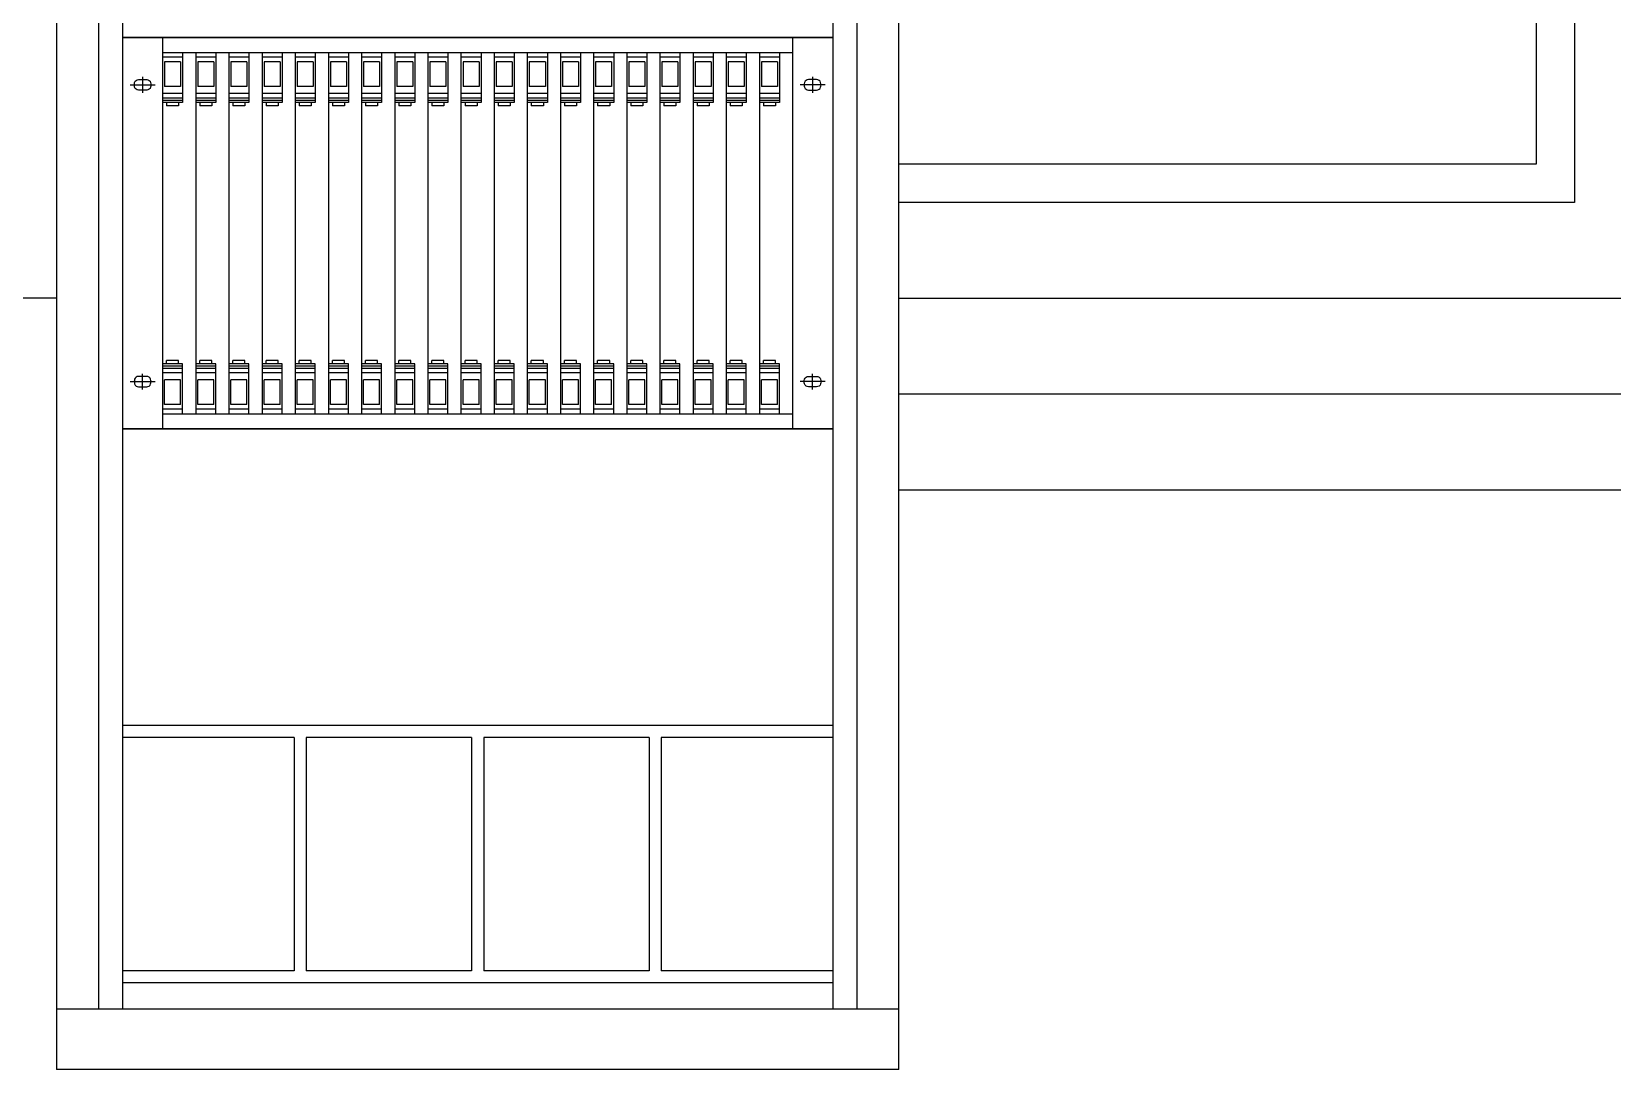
# Model space of a CAD drawing. Header units: millimetres. Extents: x 4 to 3929, y -454 to 587.
# Drawn here: x 1726.8 to 1809.3, y -336.1 to -281.9 of the extents above; entities that cross this region are included whole.
import ezdxf

# ---------------------------------------------------------------- set-up
doc = ezdxf.new("R2010")
doc.units = ezdxf.units.MM
doc.header["$LTSCALE"] = 10
doc.layers.add('CZ-LIN1', color=7, linetype='Continuous')
doc.layers.add('CZ-SYMB', color=2, linetype='Continuous')

msp = doc.modelspace()

# ---------------------------------------------------------------- linework, layer by layer
at = {"layer": 'CZ-LIN1'}
msp.add_line((1728.139, -295.819), (1711.505, -295.819), dxfattribs=at)
at = {"layer": 'CZ-LIN1', "flags": 128}
for points in [[(1807.359, -123.636), (1807.359, -290.819), (1772.111, -290.819)], [(1805.359, -123.636), (1805.359, -288.819), (1772.111, -288.819)], [(1772.111, -295.819), (1876.551, -295.819)], [(1772.111, -300.819), (1876.551, -300.819)], [(1772.111, -305.819), (1876.551, -305.819)]]:
    msp.add_lwpolyline(points, dxfattribs=at)
at = {"layer": 'CZ-SYMB'}
for p, q in [((1728.139, -222.997), (1728.139, -336.07)), ((1728.139, -222.997), (1728.139, -336.07)), ((1772.111, -336.07), (1772.111, -222.997)), ((1772.111, -336.07), (1772.111, -222.997)), ((1730.337, -227.708), (1730.337, -332.929)), ((1730.337, -227.708), (1730.337, -332.929)), ((1731.594, -227.708), (1731.594, -332.929)), ((1731.594, -227.708), (1731.594, -332.929)), ((1768.656, -227.708), (1768.656, -332.929)), ((1768.656, -227.708), (1768.656, -332.929)), ((1769.913, -227.708), (1769.913, -332.929)), ((1769.913, -227.708), (1769.913, -332.929)), ((1768.654, -282.222), (1731.592, -282.222)), ((1731.592, -282.222), (1768.654, -282.222)), ((1733.683, -282.222), (1733.683, -302.638)), ((1766.56, -282.222), (1766.56, -302.638)), ((1766.56, -283.007), (1733.681, -283.007)), ((1734.727, -283.247), (1733.681, -283.247)), ((1734.622, -283.486), (1733.786, -283.486)), ((1733.786, -283.486), (1733.786, -284.777)), ((1734.622, -283.486), (1734.622, -284.777)), ((1734.727, -283.007), (1734.727, -285.616)), ((1735.411, -283.007), (1735.411, -301.852)), ((1736.457, -283.247), (1735.412, -283.247)), ((1736.353, -283.486), (1735.516, -283.486)), ((1735.516, -283.486), (1735.516, -284.777)), ((1736.353, -283.486), (1736.353, -284.777)), ((1736.457, -283.007), (1736.457, -285.616)), ((1737.142, -283.007), (1737.142, -301.852)), ((1738.188, -283.247), (1737.142, -283.247)), ((1738.083, -283.486), (1737.247, -283.486)), ((1737.247, -283.486), (1737.247, -284.777)), ((1738.083, -283.486), (1738.083, -284.777)), ((1738.188, -283.007), (1738.188, -285.616)), ((1738.872, -283.007), (1738.872, -301.852)), ((1739.918, -283.247), (1738.872, -283.247)), ((1739.813, -283.486), (1738.977, -283.486)), ((1738.977, -283.486), (1738.977, -284.777)), ((1739.813, -283.486), (1739.813, -284.777)), ((1739.918, -283.007), (1739.918, -285.616)), ((1740.603, -283.007), (1740.603, -301.852)), ((1741.648, -283.247), (1740.603, -283.247)), ((1741.544, -283.486), (1740.707, -283.486)), ((1740.707, -283.486), (1740.707, -284.777)), ((1741.544, -283.486), (1741.544, -284.777)), ((1741.648, -283.007), (1741.648, -285.616)), ((1742.333, -283.007), (1742.333, -301.852)), ((1743.379, -283.247), (1742.333, -283.247)), ((1743.274, -283.486), (1742.438, -283.486)), ((1742.438, -283.486), (1742.438, -284.777)), ((1743.274, -283.486), (1743.274, -284.777)), ((1743.379, -283.007), (1743.379, -285.616)), ((1744.064, -283.007), (1744.064, -301.852)), ((1745.109, -283.247), (1744.064, -283.247)), ((1745.005, -283.486), (1744.168, -283.486)), ((1744.168, -283.486), (1744.168, -284.777)), ((1745.005, -283.486), (1745.005, -284.777)), ((1745.109, -283.007), (1745.109, -285.616)), ((1745.794, -283.007), (1745.794, -301.852)), ((1746.84, -283.247), (1745.794, -283.247)), ((1746.735, -283.486), (1745.899, -283.486)), ((1745.899, -283.486), (1745.899, -284.777)), ((1746.735, -283.486), (1746.735, -284.777)), ((1746.84, -283.007), (1746.84, -285.616)), ((1747.525, -283.007), (1747.525, -301.852)), ((1748.57, -283.247), (1747.525, -283.247)), ((1748.466, -283.486), (1747.629, -283.486)), ((1747.629, -283.486), (1747.629, -284.777)), ((1748.466, -283.486), (1748.466, -284.777)), ((1748.57, -283.007), (1748.57, -285.616)), ((1749.255, -283.007), (1749.255, -301.852)), ((1750.301, -283.247), (1749.255, -283.247)), ((1750.196, -283.486), (1749.36, -283.486)), ((1749.36, -283.486), (1749.36, -284.777)), ((1750.196, -283.486), (1750.196, -284.777)), ((1750.301, -283.007), (1750.301, -285.616)), ((1750.986, -283.007), (1750.986, -301.852)), ((1752.031, -283.247), (1750.986, -283.247)), ((1751.927, -283.486), (1751.09, -283.486)), ((1751.09, -283.486), (1751.09, -284.777)), ((1751.927, -283.486), (1751.927, -284.777)), ((1752.031, -283.007), (1752.031, -285.616)), ((1752.716, -283.007), (1752.716, -301.852)), ((1753.762, -283.247), (1752.716, -283.247)), ((1753.657, -283.486), (1752.821, -283.486)), ((1752.821, -283.486), (1752.821, -284.777)), ((1753.657, -283.486), (1753.657, -284.777)), ((1753.762, -283.007), (1753.762, -285.616)), ((1754.447, -283.007), (1754.447, -301.852)), ((1755.492, -283.247), (1754.447, -283.247)), ((1755.388, -283.486), (1754.551, -283.486)), ((1754.551, -283.486), (1754.551, -284.777)), ((1755.388, -283.486), (1755.388, -284.777)), ((1755.492, -283.007), (1755.492, -285.616)), ((1756.177, -283.007), (1756.177, -301.852)), ((1757.223, -283.247), (1756.177, -283.247)), ((1757.118, -283.486), (1756.282, -283.486)), ((1756.282, -283.486), (1756.282, -284.777)), ((1757.118, -283.486), (1757.118, -284.777)), ((1757.223, -283.007), (1757.223, -285.616)), ((1757.908, -283.007), (1757.908, -301.852)), ((1758.953, -283.247), (1757.908, -283.247)), ((1758.849, -283.486), (1758.012, -283.486)), ((1758.012, -283.486), (1758.012, -284.777)), ((1758.849, -283.486), (1758.849, -284.777)), ((1758.953, -283.007), (1758.953, -285.616)), ((1759.638, -283.007), (1759.638, -301.852)), ((1760.684, -283.247), (1759.638, -283.247)), ((1760.579, -283.486), (1759.743, -283.486)), ((1759.743, -283.486), (1759.743, -284.777)), ((1760.579, -283.486), (1760.579, -284.777)), ((1760.684, -283.007), (1760.684, -285.616)), ((1761.369, -283.007), (1761.369, -301.852)), ((1762.414, -283.247), (1761.369, -283.247)), ((1762.31, -283.486), (1761.473, -283.486)), ((1761.473, -283.486), (1761.473, -284.777)), ((1762.31, -283.486), (1762.31, -284.777)), ((1762.414, -283.007), (1762.414, -285.616)), ((1763.099, -283.007), (1763.099, -301.852)), ((1764.145, -283.247), (1763.099, -283.247)), ((1764.04, -283.486), (1763.204, -283.486)), ((1763.204, -283.486), (1763.204, -284.777)), ((1764.04, -283.486), (1764.04, -284.777)), ((1764.145, -283.007), (1764.145, -285.616)), ((1764.829, -283.007), (1764.829, -301.852)), ((1765.875, -283.247), (1764.83, -283.247)), ((1765.771, -283.486), (1764.934, -283.486)), ((1764.934, -283.486), (1764.934, -284.777)), ((1765.771, -283.486), (1765.771, -284.777)), ((1765.875, -283.007), (1765.875, -285.616)), ((1732.641, -284.276), (1732.641, -285.098)), ((1767.606, -284.276), (1767.606, -285.098)), ((1731.983, -284.687), (1733.298, -284.687)), ((1734.727, -285.137), (1733.681, -285.137)), ((1734.727, -285.376), (1733.681, -285.376)), ((1734.622, -284.777), (1733.786, -284.777)), ((1736.457, -285.137), (1735.412, -285.137)), ((1736.457, -285.376), (1735.412, -285.376)), ((1736.353, -284.777), (1735.516, -284.777)), ((1738.188, -285.137), (1737.142, -285.137)), ((1738.188, -285.376), (1737.142, -285.376)), ((1738.083, -284.777), (1737.247, -284.777)), ((1739.918, -285.137), (1738.872, -285.137)), ((1739.918, -285.376), (1738.872, -285.376)), ((1739.813, -284.777), (1738.977, -284.777)), ((1741.648, -285.137), (1740.603, -285.137)), ((1741.648, -285.376), (1740.603, -285.376)), ((1741.544, -284.777), (1740.707, -284.777)), ((1743.379, -285.137), (1742.333, -285.137)), ((1743.379, -285.376), (1742.333, -285.376)), ((1743.274, -284.777), (1742.438, -284.777)), ((1745.109, -285.137), (1744.064, -285.137)), ((1745.109, -285.376), (1744.064, -285.376)), ((1745.005, -284.777), (1744.168, -284.777)), ((1746.84, -285.137), (1745.794, -285.137)), ((1746.84, -285.376), (1745.794, -285.376)), ((1746.735, -284.777), (1745.899, -284.777)), ((1748.57, -285.137), (1747.525, -285.137)), ((1748.57, -285.376), (1747.525, -285.376)), ((1748.466, -284.777), (1747.629, -284.777)), ((1750.301, -285.137), (1749.255, -285.137)), ((1750.301, -285.376), (1749.255, -285.376)), ((1750.196, -284.777), (1749.36, -284.777)), ((1752.031, -285.137), (1750.986, -285.137)), ((1752.031, -285.376), (1750.986, -285.376)), ((1751.927, -284.777), (1751.09, -284.777)), ((1753.762, -285.137), (1752.716, -285.137)), ((1753.762, -285.376), (1752.716, -285.376)), ((1753.657, -284.777), (1752.821, -284.777)), ((1755.492, -285.137), (1754.447, -285.137)), ((1755.492, -285.376), (1754.447, -285.376)), ((1755.388, -284.777), (1754.551, -284.777)), ((1757.223, -285.137), (1756.177, -285.137)), ((1757.223, -285.376), (1756.177, -285.376)), ((1757.118, -284.777), (1756.282, -284.777)), ((1758.953, -285.137), (1757.908, -285.137)), ((1758.953, -285.376), (1757.908, -285.376)), ((1758.849, -284.777), (1758.012, -284.777)), ((1760.684, -285.137), (1759.638, -285.137)), ((1760.684, -285.376), (1759.638, -285.376)), ((1760.579, -284.777), (1759.743, -284.777)), ((1762.414, -285.137), (1761.369, -285.137)), ((1762.414, -285.376), (1761.369, -285.376)), ((1762.31, -284.777), (1761.473, -284.777)), ((1764.145, -285.137), (1763.099, -285.137)), ((1764.145, -285.376), (1763.099, -285.376)), ((1764.04, -284.777), (1763.204, -284.777)), ((1765.875, -285.137), (1764.83, -285.137)), ((1765.875, -285.376), (1764.83, -285.376)), ((1765.771, -284.777), (1764.934, -284.777)), ((1768.263, -284.687), (1766.948, -284.687)), ((1734.727, -285.496), (1733.681, -285.496)), ((1734.727, -285.616), (1733.681, -285.616)), ((1733.89, -285.616), (1733.89, -285.783)), ((1734.517, -285.783), (1733.89, -285.783)), ((1734.517, -285.616), (1734.517, -285.783)), ((1736.457, -285.496), (1735.412, -285.496)), ((1736.457, -285.616), (1735.412, -285.616)), ((1735.621, -285.616), (1735.621, -285.783)), ((1736.248, -285.783), (1735.621, -285.783)), ((1736.248, -285.616), (1736.248, -285.783)), ((1738.188, -285.496), (1737.142, -285.496)), ((1738.188, -285.616), (1737.142, -285.616)), ((1737.351, -285.616), (1737.351, -285.783)), ((1737.978, -285.783), (1737.351, -285.783)), ((1737.978, -285.616), (1737.978, -285.783)), ((1739.918, -285.496), (1738.872, -285.496)), ((1739.918, -285.616), (1738.872, -285.616)), ((1739.082, -285.616), (1739.082, -285.783)), ((1739.709, -285.783), (1739.082, -285.783)), ((1739.709, -285.616), (1739.709, -285.783)), ((1741.648, -285.496), (1740.603, -285.496)), ((1741.648, -285.616), (1740.603, -285.616)), ((1740.812, -285.616), (1740.812, -285.783)), ((1741.439, -285.783), (1740.812, -285.783)), ((1741.439, -285.616), (1741.439, -285.783)), ((1743.379, -285.496), (1742.333, -285.496)), ((1743.379, -285.616), (1742.333, -285.616)), ((1742.543, -285.616), (1742.543, -285.783)), ((1743.17, -285.783), (1742.543, -285.783)), ((1743.17, -285.616), (1743.17, -285.783)), ((1745.109, -285.496), (1744.064, -285.496)), ((1745.109, -285.616), (1744.064, -285.616)), ((1744.273, -285.616), (1744.273, -285.783)), ((1744.9, -285.783), (1744.273, -285.783)), ((1744.9, -285.616), (1744.9, -285.783)), ((1746.84, -285.496), (1745.794, -285.496)), ((1746.84, -285.616), (1745.794, -285.616)), ((1746.003, -285.616), (1746.003, -285.783)), ((1746.631, -285.783), (1746.003, -285.783)), ((1746.631, -285.616), (1746.631, -285.783)), ((1748.57, -285.496), (1747.525, -285.496)), ((1748.57, -285.616), (1747.525, -285.616)), ((1747.734, -285.616), (1747.734, -285.783)), ((1748.361, -285.783), (1747.734, -285.783)), ((1748.361, -285.616), (1748.361, -285.783)), ((1750.301, -285.496), (1749.255, -285.496)), ((1750.301, -285.616), (1749.255, -285.616)), ((1749.464, -285.616), (1749.464, -285.783)), ((1750.092, -285.783), (1749.464, -285.783)), ((1750.092, -285.616), (1750.092, -285.783)), ((1752.031, -285.496), (1750.986, -285.496)), ((1752.031, -285.616), (1750.986, -285.616)), ((1751.195, -285.616), (1751.195, -285.783)), ((1751.822, -285.783), (1751.195, -285.783)), ((1751.822, -285.616), (1751.822, -285.783)), ((1753.762, -285.496), (1752.716, -285.496)), ((1753.762, -285.616), (1752.716, -285.616)), ((1752.925, -285.616), (1752.925, -285.783)), ((1753.553, -285.783), (1752.925, -285.783)), ((1753.553, -285.616), (1753.553, -285.783)), ((1755.492, -285.496), (1754.447, -285.496)), ((1755.492, -285.616), (1754.447, -285.616)), ((1754.656, -285.616), (1754.656, -285.783)), ((1755.283, -285.783), (1754.656, -285.783)), ((1755.283, -285.616), (1755.283, -285.783)), ((1757.223, -285.496), (1756.177, -285.496)), ((1757.223, -285.616), (1756.177, -285.616)), ((1756.386, -285.616), (1756.386, -285.783)), ((1757.014, -285.783), (1756.386, -285.783)), ((1757.014, -285.616), (1757.014, -285.783)), ((1758.953, -285.496), (1757.908, -285.496)), ((1758.953, -285.616), (1757.908, -285.616)), ((1758.117, -285.616), (1758.117, -285.783)), ((1758.744, -285.783), (1758.117, -285.783)), ((1758.744, -285.616), (1758.744, -285.783)), ((1760.684, -285.496), (1759.638, -285.496)), ((1760.684, -285.616), (1759.638, -285.616)), ((1759.847, -285.616), (1759.847, -285.783)), ((1760.475, -285.783), (1759.847, -285.783)), ((1760.475, -285.616), (1760.475, -285.783)), ((1762.414, -285.496), (1761.369, -285.496)), ((1762.414, -285.616), (1761.369, -285.616)), ((1761.578, -285.616), (1761.578, -285.783)), ((1762.205, -285.783), (1761.578, -285.783)), ((1762.205, -285.616), (1762.205, -285.783)), ((1764.145, -285.496), (1763.099, -285.496)), ((1764.145, -285.616), (1763.099, -285.616)), ((1763.308, -285.616), (1763.308, -285.783)), ((1763.936, -285.783), (1763.308, -285.783)), ((1763.936, -285.616), (1763.936, -285.783)), ((1765.875, -285.496), (1764.83, -285.496)), ((1765.875, -285.616), (1764.83, -285.616)), ((1765.039, -285.616), (1765.039, -285.783)), ((1765.666, -285.783), (1765.039, -285.783)), ((1765.666, -285.616), (1765.666, -285.783)), ((1734.727, -299.244), (1733.681, -299.244)), ((1734.727, -299.364), (1733.681, -299.364)), ((1734.517, -299.076), (1733.89, -299.076)), ((1733.89, -299.244), (1733.89, -299.076)), ((1734.517, -299.244), (1734.517, -299.076)), ((1734.727, -301.852), (1734.727, -299.244)), ((1736.457, -299.244), (1735.412, -299.244)), ((1736.457, -299.364), (1735.412, -299.364)), ((1735.621, -299.244), (1735.621, -299.076)), ((1736.248, -299.076), (1735.621, -299.076)), ((1736.248, -299.244), (1736.248, -299.076)), ((1736.457, -301.852), (1736.457, -299.244)), ((1738.188, -299.244), (1737.142, -299.244)), ((1738.188, -299.364), (1737.142, -299.364)), ((1737.978, -299.076), (1737.351, -299.076)), ((1737.351, -299.244), (1737.351, -299.076)), ((1737.978, -299.244), (1737.978, -299.076)), ((1738.188, -301.852), (1738.188, -299.244)), ((1739.918, -299.244), (1738.872, -299.244)), ((1739.918, -299.364), (1738.872, -299.364)), ((1739.082, -299.244), (1739.082, -299.076)), ((1739.709, -299.076), (1739.082, -299.076)), ((1739.709, -299.244), (1739.709, -299.076)), ((1739.918, -301.852), (1739.918, -299.244)), ((1741.648, -299.244), (1740.603, -299.244)), ((1741.648, -299.364), (1740.603, -299.364)), ((1740.812, -299.244), (1740.812, -299.076)), ((1741.439, -299.076), (1740.812, -299.076)), ((1741.439, -299.244), (1741.439, -299.076)), ((1741.648, -301.852), (1741.648, -299.244)), ((1743.379, -299.244), (1742.333, -299.244)), ((1743.379, -299.364), (1742.333, -299.364)), ((1743.17, -299.076), (1742.543, -299.076)), ((1742.543, -299.244), (1742.543, -299.076)), ((1743.17, -299.244), (1743.17, -299.076)), ((1743.379, -301.852), (1743.379, -299.244)), ((1745.109, -299.244), (1744.064, -299.244)), ((1745.109, -299.364), (1744.064, -299.364)), ((1744.273, -299.244), (1744.273, -299.076)), ((1744.9, -299.076), (1744.273, -299.076)), ((1744.9, -299.244), (1744.9, -299.076)), ((1745.109, -301.852), (1745.109, -299.244)), ((1746.84, -299.244), (1745.794, -299.244)), ((1746.84, -299.364), (1745.794, -299.364)), ((1746.003, -299.244), (1746.003, -299.076)), ((1746.631, -299.076), (1746.003, -299.076)), ((1746.631, -299.244), (1746.631, -299.076)), ((1746.84, -301.852), (1746.84, -299.244)), ((1748.57, -299.244), (1747.525, -299.244)), ((1748.57, -299.364), (1747.525, -299.364)), ((1748.361, -299.076), (1747.734, -299.076)), ((1747.734, -299.244), (1747.734, -299.076)), ((1748.361, -299.244), (1748.361, -299.076)), ((1748.57, -301.852), (1748.57, -299.244)), ((1750.301, -299.244), (1749.255, -299.244)), ((1750.301, -299.364), (1749.255, -299.364)), ((1750.092, -299.076), (1749.464, -299.076)), ((1749.464, -299.244), (1749.464, -299.076)), ((1750.092, -299.244), (1750.092, -299.076)), ((1750.301, -301.852), (1750.301, -299.244)), ((1752.031, -299.244), (1750.986, -299.244)), ((1752.031, -299.364), (1750.986, -299.364)), ((1751.195, -299.244), (1751.195, -299.076)), ((1751.822, -299.076), (1751.195, -299.076)), ((1751.822, -299.244), (1751.822, -299.076)), ((1752.031, -301.852), (1752.031, -299.244)), ((1753.762, -299.244), (1752.716, -299.244)), ((1753.762, -299.364), (1752.716, -299.364)), ((1753.553, -299.076), (1752.925, -299.076)), ((1752.925, -299.244), (1752.925, -299.076)), ((1753.553, -299.244), (1753.553, -299.076)), ((1753.762, -301.852), (1753.762, -299.244)), ((1755.492, -299.244), (1754.447, -299.244)), ((1755.492, -299.364), (1754.447, -299.364)), ((1754.656, -299.244), (1754.656, -299.076)), ((1755.283, -299.076), (1754.656, -299.076)), ((1755.283, -299.244), (1755.283, -299.076)), ((1755.492, -301.852), (1755.492, -299.244)), ((1757.223, -299.244), (1756.177, -299.244)), ((1757.223, -299.364), (1756.177, -299.364)), ((1756.386, -299.244), (1756.386, -299.076)), ((1757.014, -299.076), (1756.386, -299.076)), ((1757.014, -299.244), (1757.014, -299.076)), ((1757.223, -301.852), (1757.223, -299.244)), ((1758.953, -299.244), (1757.908, -299.244)), ((1758.953, -299.364), (1757.908, -299.364)), ((1758.117, -299.244), (1758.117, -299.076)), ((1758.744, -299.076), (1758.117, -299.076)), ((1758.744, -299.244), (1758.744, -299.076)), ((1758.953, -301.852), (1758.953, -299.244)), ((1760.684, -299.244), (1759.638, -299.244)), ((1760.684, -299.364), (1759.638, -299.364)), ((1759.847, -299.244), (1759.847, -299.076)), ((1760.475, -299.076), (1759.847, -299.076)), ((1760.475, -299.244), (1760.475, -299.076)), ((1760.684, -301.852), (1760.684, -299.244)), ((1762.414, -299.244), (1761.369, -299.244)), ((1762.414, -299.364), (1761.369, -299.364)), ((1761.578, -299.244), (1761.578, -299.076)), ((1762.205, -299.076), (1761.578, -299.076)), ((1762.205, -299.244), (1762.205, -299.076)), ((1762.414, -301.852), (1762.414, -299.244)), ((1764.145, -299.244), (1763.099, -299.244)), ((1764.145, -299.364), (1763.099, -299.364)), ((1763.308, -299.244), (1763.308, -299.076)), ((1763.936, -299.076), (1763.308, -299.076)), ((1763.936, -299.244), (1763.936, -299.076)), ((1764.145, -301.852), (1764.145, -299.244)), ((1765.875, -299.244), (1764.83, -299.244)), ((1765.875, -299.364), (1764.83, -299.364)), ((1765.039, -299.244), (1765.039, -299.076)), ((1765.666, -299.076), (1765.039, -299.076)), ((1765.666, -299.244), (1765.666, -299.076)), ((1765.875, -301.852), (1765.875, -299.244)), ((1731.983, -300.173), (1733.298, -300.173)), ((1732.641, -300.583), (1732.641, -299.762)), ((1734.727, -299.483), (1733.681, -299.483)), ((1734.727, -299.723), (1733.681, -299.723)), ((1734.622, -300.082), (1733.786, -300.082)), ((1733.786, -301.373), (1733.786, -300.082)), ((1734.622, -301.373), (1734.622, -300.082)), ((1736.457, -299.483), (1735.412, -299.483)), ((1736.457, -299.723), (1735.412, -299.723)), ((1735.516, -301.373), (1735.516, -300.082)), ((1736.353, -300.082), (1735.516, -300.082)), ((1736.353, -301.373), (1736.353, -300.082)), ((1738.188, -299.483), (1737.142, -299.483)), ((1738.188, -299.723), (1737.142, -299.723)), ((1738.083, -300.082), (1737.247, -300.082)), ((1737.247, -301.373), (1737.247, -300.082)), ((1738.083, -301.373), (1738.083, -300.082)), ((1739.918, -299.483), (1738.872, -299.483)), ((1739.918, -299.723), (1738.872, -299.723)), ((1738.977, -301.373), (1738.977, -300.082)), ((1739.813, -300.082), (1738.977, -300.082)), ((1739.813, -301.373), (1739.813, -300.082)), ((1741.648, -299.483), (1740.603, -299.483)), ((1741.648, -299.723), (1740.603, -299.723)), ((1740.707, -301.373), (1740.707, -300.082)), ((1741.544, -300.082), (1740.707, -300.082)), ((1741.544, -301.373), (1741.544, -300.082)), ((1743.379, -299.483), (1742.333, -299.483)), ((1743.379, -299.723), (1742.333, -299.723)), ((1743.274, -300.082), (1742.438, -300.082)), ((1742.438, -301.373), (1742.438, -300.082)), ((1743.274, -301.373), (1743.274, -300.082)), ((1745.109, -299.483), (1744.064, -299.483)), ((1745.109, -299.723), (1744.064, -299.723)), ((1744.168, -301.373), (1744.168, -300.082)), ((1745.005, -300.082), (1744.168, -300.082)), ((1745.005, -301.373), (1745.005, -300.082)), ((1746.84, -299.483), (1745.794, -299.483)), ((1746.84, -299.723), (1745.794, -299.723)), ((1745.899, -301.373), (1745.899, -300.082)), ((1746.735, -300.082), (1745.899, -300.082)), ((1746.735, -301.373), (1746.735, -300.082)), ((1748.57, -299.483), (1747.525, -299.483)), ((1748.57, -299.723), (1747.525, -299.723)), ((1748.466, -300.082), (1747.629, -300.082)), ((1747.629, -301.373), (1747.629, -300.082)), ((1748.466, -301.373), (1748.466, -300.082)), ((1750.301, -299.483), (1749.255, -299.483)), ((1750.301, -299.723), (1749.255, -299.723)), ((1750.196, -300.082), (1749.36, -300.082)), ((1749.36, -301.373), (1749.36, -300.082)), ((1750.196, -301.373), (1750.196, -300.082)), ((1752.031, -299.483), (1750.986, -299.483)), ((1752.031, -299.723), (1750.986, -299.723)), ((1751.09, -301.373), (1751.09, -300.082)), ((1751.927, -300.082), (1751.09, -300.082)), ((1751.927, -301.373), (1751.927, -300.082)), ((1753.762, -299.483), (1752.716, -299.483)), ((1753.762, -299.723), (1752.716, -299.723)), ((1753.657, -300.082), (1752.821, -300.082)), ((1752.821, -301.373), (1752.821, -300.082)), ((1753.657, -301.373), (1753.657, -300.082)), ((1755.492, -299.483), (1754.447, -299.483)), ((1755.492, -299.723), (1754.447, -299.723)), ((1754.551, -301.373), (1754.551, -300.082)), ((1755.388, -300.082), (1754.551, -300.082)), ((1755.388, -301.373), (1755.388, -300.082)), ((1757.223, -299.483), (1756.177, -299.483)), ((1757.223, -299.723), (1756.177, -299.723)), ((1757.118, -300.082), (1756.282, -300.082)), ((1756.282, -301.373), (1756.282, -300.082)), ((1757.118, -301.373), (1757.118, -300.082)), ((1758.953, -299.483), (1757.908, -299.483)), ((1758.953, -299.723), (1757.908, -299.723)), ((1758.849, -300.082), (1758.012, -300.082)), ((1758.012, -301.373), (1758.012, -300.082)), ((1758.849, -301.373), (1758.849, -300.082)), ((1760.684, -299.483), (1759.638, -299.483)), ((1760.684, -299.723), (1759.638, -299.723)), ((1759.743, -301.373), (1759.743, -300.082)), ((1760.579, -300.082), (1759.743, -300.082)), ((1760.579, -301.373), (1760.579, -300.082)), ((1762.414, -299.483), (1761.369, -299.483)), ((1762.414, -299.723), (1761.369, -299.723)), ((1761.473, -301.373), (1761.473, -300.082)), ((1762.31, -300.082), (1761.473, -300.082)), ((1762.31, -301.373), (1762.31, -300.082)), ((1764.145, -299.483), (1763.099, -299.483)), ((1764.145, -299.723), (1763.099, -299.723)), ((1764.04, -300.082), (1763.204, -300.082)), ((1763.204, -301.373), (1763.204, -300.082)), ((1764.04, -301.373), (1764.04, -300.082)), ((1765.875, -299.483), (1764.83, -299.483)), ((1765.875, -299.723), (1764.83, -299.723)), ((1764.934, -301.373), (1764.934, -300.082)), ((1765.771, -300.082), (1764.934, -300.082)), ((1765.771, -301.373), (1765.771, -300.082)), ((1768.263, -300.173), (1766.948, -300.173)), ((1767.606, -300.583), (1767.606, -299.762)), ((1734.727, -301.613), (1733.681, -301.613)), ((1733.681, -301.852), (1766.56, -301.852)), ((1734.622, -301.373), (1733.786, -301.373)), ((1736.457, -301.613), (1735.412, -301.613)), ((1736.353, -301.373), (1735.516, -301.373)), ((1738.188, -301.613), (1737.142, -301.613)), ((1738.083, -301.373), (1737.247, -301.373)), ((1739.918, -301.613), (1738.872, -301.613)), ((1739.813, -301.373), (1738.977, -301.373)), ((1741.648, -301.613), (1740.603, -301.613)), ((1741.544, -301.373), (1740.707, -301.373)), ((1743.379, -301.613), (1742.333, -301.613)), ((1743.274, -301.373), (1742.438, -301.373)), ((1745.109, -301.613), (1744.064, -301.613)), ((1745.005, -301.373), (1744.168, -301.373)), ((1746.84, -301.613), (1745.794, -301.613)), ((1746.735, -301.373), (1745.899, -301.373)), ((1748.57, -301.613), (1747.525, -301.613)), ((1748.466, -301.373), (1747.629, -301.373)), ((1750.301, -301.613), (1749.255, -301.613)), ((1750.196, -301.373), (1749.36, -301.373)), ((1752.031, -301.613), (1750.986, -301.613)), ((1751.927, -301.373), (1751.09, -301.373)), ((1753.762, -301.613), (1752.716, -301.613)), ((1753.657, -301.373), (1752.821, -301.373)), ((1755.492, -301.613), (1754.447, -301.613)), ((1755.388, -301.373), (1754.551, -301.373)), ((1757.223, -301.613), (1756.177, -301.613)), ((1757.118, -301.373), (1756.282, -301.373)), ((1758.953, -301.613), (1757.908, -301.613)), ((1758.849, -301.373), (1758.012, -301.373)), ((1760.684, -301.613), (1759.638, -301.613)), ((1760.579, -301.373), (1759.743, -301.373)), ((1762.414, -301.613), (1761.369, -301.613)), ((1762.31, -301.373), (1761.473, -301.373)), ((1764.145, -301.613), (1763.099, -301.613)), ((1764.04, -301.373), (1763.204, -301.373)), ((1765.875, -301.613), (1764.83, -301.613)), ((1765.771, -301.373), (1764.934, -301.373)), ((1731.59, -302.638), (1768.653, -302.638)), ((1768.653, -302.638), (1731.59, -302.638)), ((1731.59, -302.638), (1768.653, -302.638)), ((1731.59, -302.638), (1768.653, -302.638)), ((1768.653, -302.638), (1731.59, -302.638)), ((1768.656, -318.121), (1731.594, -318.121)), ((1740.545, -318.121), (1731.594, -318.121)), ((1740.545, -318.749), (1731.594, -318.749)), ((1740.545, -318.749), (1740.545, -330.922)), ((1741.173, -318.749), (1741.173, -330.922)), ((1749.811, -318.749), (1741.173, -318.749)), ((1749.811, -318.749), (1749.811, -330.922)), ((1759.076, -318.749), (1750.439, -318.749)), ((1750.439, -318.749), (1750.439, -330.922)), ((1759.076, -318.749), (1759.076, -330.922)), ((1759.705, -318.749), (1759.705, -330.922)), ((1768.656, -318.749), (1759.705, -318.749)), ((1740.545, -330.922), (1731.594, -330.922)), ((1768.656, -331.55), (1731.594, -331.55)), ((1749.811, -330.922), (1741.173, -330.922)), ((1759.076, -330.922), (1750.439, -330.922)), ((1768.656, -330.922), (1759.705, -330.922)), ((1772.111, -332.929), (1728.139, -332.929)), ((1772.111, -336.07), (1728.139, -336.07))]:
    msp.add_line(p, q, dxfattribs=at)
for points in [[(1732.43, -284.413), (1732.851, -284.413, -0.324709), (1733.059, -284.564, -0.158775), (1733.059, -284.81, -0.324709), (1732.851, -284.961), (1732.43, -284.961, -0.324709), (1732.222, -284.81, -0.158775), (1732.222, -284.564, -0.324709)], [(1767.816, -284.413), (1767.395, -284.413, 0.324709), (1767.187, -284.564, 0.158775), (1767.187, -284.81, 0.324709), (1767.395, -284.961), (1767.816, -284.961, 0.324709), (1768.024, -284.81, 0.158775), (1768.024, -284.564, 0.324709)], [(1732.43, -300.446), (1732.851, -300.446, 0.324709), (1733.059, -300.295, 0.158775), (1733.059, -300.05, 0.324709), (1732.851, -299.899), (1732.43, -299.899, 0.324709), (1732.222, -300.05, 0.158775), (1732.222, -300.295, 0.324709)], [(1767.816, -300.446), (1767.395, -300.446, -0.324709), (1767.187, -300.295, -0.158775), (1767.187, -300.05, -0.324709), (1767.395, -299.899), (1767.816, -299.899, -0.324709), (1768.024, -300.05, -0.158775), (1768.024, -300.295, -0.324709)]]:
    msp.add_lwpolyline(points, format="xyb", close=True, dxfattribs=at)

doc.saveas('drawing.dxf')
